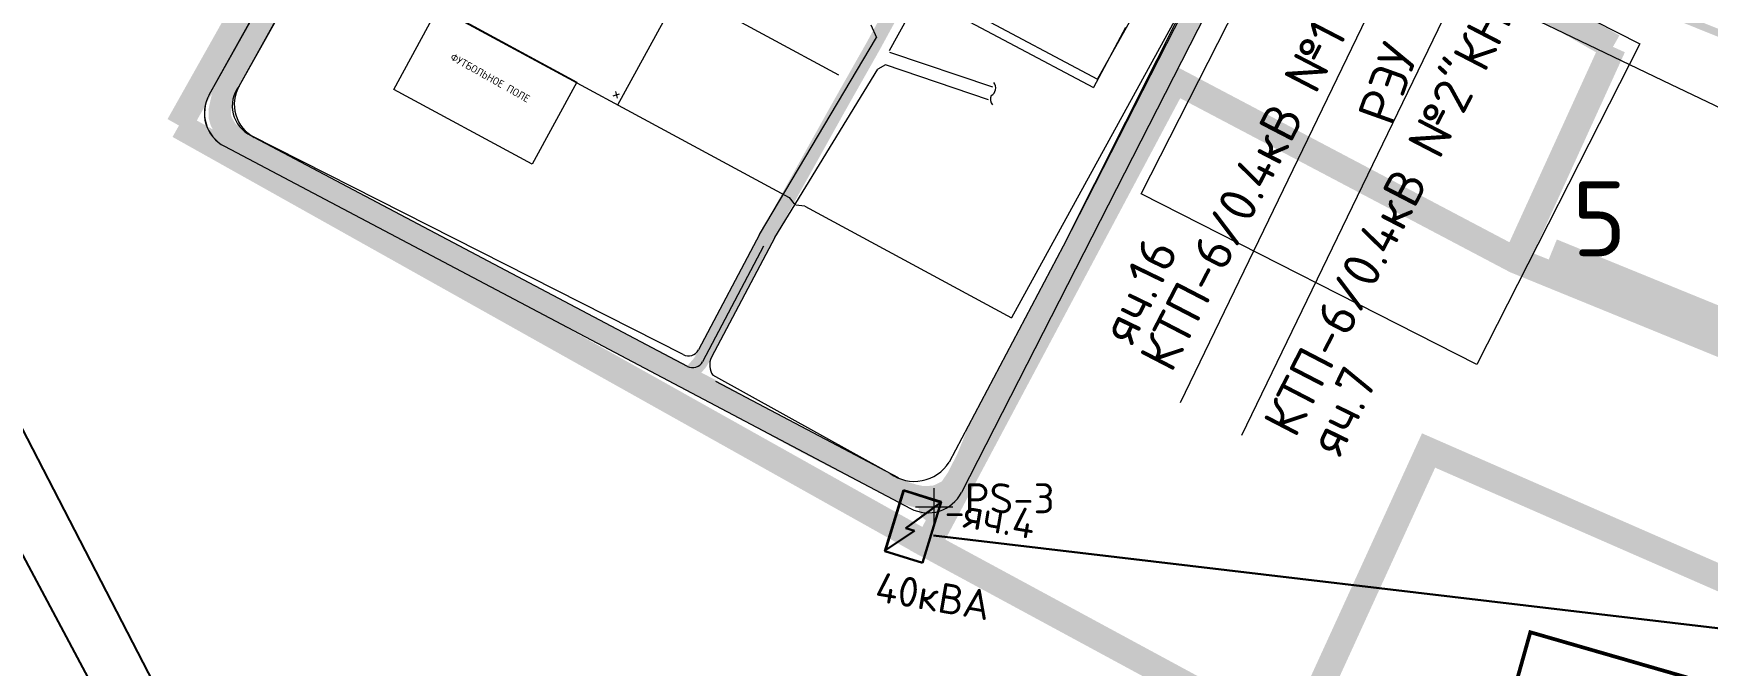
# Model space of a CAD drawing. Header units: millimetres. Extents: x 519 to 9564855, y -810 to 5021775.
# Drawn here: x 9522551.6 to 9522998.5, y 5006345.5 to 5006514.2 of the extents above; entities that cross this region are included whole.
import ezdxf

# ---------------------------------------------------------------- set-up
doc = ezdxf.new("R2010")
doc.units = ezdxf.units.MM
doc.header["$LTSCALE"] = 2
doc.header["$MEASUREMENT"] = 0
doc.header["$PDMODE"] = 2
doc.header["$PDSIZE"] = 5
doc.linetypes.add('DASHED', pattern=[0.75, 0.5, -0.25])
doc.linetypes.add('HIDDEN2', pattern=[4.7625, 3.175, -1.5875])
for name, color, linetype in [('0_ANNOT_Dimensions', 7, 'Continuous'), ('2003-2004 Supplemental wells', 7, 'Continuous'), ('COMPOUND', 3, 'Continuous'), ('PPLINE_WAT', 7, 'WTR_LINE'), ('ROAD_ASF', 9, 'Continuous')]:
    doc.layers.add(name, color=color, linetype=linetype)
for name, color, linetype, lineweight in [('Land lease as of 24.06.2004', 47, 'HIDDEN2', 70), ('Скважины на 2024 год-125', 10, 'Continuous', 40), ('Электро', 1, 'Continuous', 30), ('Электроснаб', 1, 'Continuous', 18), ('Электроснабжене', 1, 'Continuous', 18)]:
    doc.layers.add(name, color=color, linetype=linetype, lineweight=lineweight)
doc.styles.add('92051501$0$STANDARD', font='simplex.shx')
doc.styles.get("Standard").update_dxf_attribs({"font": 'isocpeur.ttf', "width": 0.5})
doc.linetypes.add('WTR_LINE', pattern='A,0.5,-0.2,["W",92051501$0$STANDARD,S=0.1,R=0,X=-0.1,Y=-0.05],-0.05', length=0.75)
doc.dimstyles.new('ISO-25', dxfattribs={"dimtxt": 15, "dimasz": 10, "dimexe": 5, "dimexo": 5, "dimgap": 5, "dimtad": 1, "dimtxsty": 'Standard', "dimblk": 'OBLIQUE', "dimcen": 50, "dimadec": 0, "dimazin": 0, "dimtfac": 1, "dimtmove": 0, "dimatfit": 3, "dimfxl": 0, "dimarcsym": 0})

# ---------------------------------------------------------------- blocks, each defined once
blk = doc.blocks.new('_Oblique')
at = {"color": 0, "linetype": 'ByBlock', "lineweight": -2}
blk.add_line((-0.5, -0.5), (0.5, 0.5), dxfattribs=at)
blk = doc.blocks.new('*D108')
at = {"layer": '0_ANNOT_Dimensions', "color": 0, "lineweight": -2, "transparency": 16777216}
for p, q in [((9522897.82, 5006770.66), (9522881.49, 5006732.24)), ((9522883.44, 5006736.84), (9524304.47, 5006132.63)), ((9524318.85, 5006166.44), (9524302.51, 5006128.03))]:
    blk.add_line(p, q, dxfattribs=at)
at = {"layer": 'DEFPOINTS', "color": 0, "lineweight": 25, "transparency": 16777216}
for p in [(9522899.78, 5006775.26), (9524320.81, 5006171.05), (9524304.47, 5006132.63)]:
    blk.add_point(p, dxfattribs=at)
at = {"layer": '0_ANNOT_Dimensions', "color": 0, "lineweight": -2, "transparency": 16777216, "xscale": 10, "yscale": 10, "zscale": 10}
for p, rotation in [((9522883.44, 5006736.84), 156.9651309655296), ((9524304.47, 5006132.63), 336.9651309655296)]:
    blk.add_blockref('_Oblique', p, dxfattribs=dict(at, rotation=rotation))
at = {"layer": '0_ANNOT_Dimensions', "color": 0, "lineweight": 25, "transparency": 16777216, "insert": (9523599.44, 5006447.62), "char_height": 15, "attachment_point": 5, "rotation": 336.9651, "bg_fill": 3, "box_fill_scale": 1.25, "bg_fill_color": 256, "bg_fill_true_color": 13158600, "bg_fill_transparency": 0}
blk.add_mtext('1544,15', dxfattribs=at)

msp = doc.modelspace()

# ---------------------------------------------------------------- hatches: boundary and pattern name
at = {"linetype": 'ByBlock', "lineweight": 0, "ltscale": 50}
h = msp.add_hatch(color=6, dxfattribs=at)
h.dxf.hatch_style = 1
h.set_gradient(color1=(255, 0, 255), color2=(255, 0, 255), tint=1)
h.paths.add_polyline_path([(9522796.27739, 5006387.82, 1), (9522787.86261, 5006387.82, 1)])

# ---------------------------------------------------------------- linework, layer by layer
at = {"lineweight": 0}
for p, q in [((9522956.10399, 5006715.71946), (9522826.5, 5006457.4)), ((9522598.48361, 5006497.82528), (9522716.2169, 5006708.58241)), ((9522606.44248, 5006500.17975), (9522722.2, 5006707.4)), ((9522911.24184, 5006610.88917), (9522799.32883, 5006391.67812)), ((9522629.81794, 5006537.19858), (9522753.31041, 5006470.40699)), ((9522780.09284, 5006509.67208), (9522792.97991, 5006532.85025)), ((9522724.24122, 5006525.63668), (9522707.51435, 5006495.09225)), ((9522789.58711, 5006523.7364), (9522834.60297, 5006499.76617)), ((9522858.2, 5006521.2), (9522812.69868, 5006438.28651)), ((9522775.10941, 5006516.57277), (9522776.6693, 5006513.1646, -0.17128)), ((9522843.14707, 5006515.8119), (9522834.60297, 5006499.76617)), ((9522745.37279, 5006460.54311, -0.17128), (9522776.6693, 5006513.1646, -0.17128)), ((9522779.07279, 5006505.84311, -0.17128), (9522777.02464, 5006504.73432, -0.17128)), ((9522806.57279, 5006496.54311, -0.17128), (9522779.07279, 5006505.84311, -0.17128)), ((9522807.69405, 5006499.85865, -0.17128), (9522780.19405, 5006509.15865, -0.17128)), ((9522749.47451, 5006459.77359, -0.17128), (9522777.02464, 5006504.73432, -0.17128)), ((9522602.54195, 5006484.10682), (9522785.75366, 5006387.38184)), ((9522725.04107, 5006428.48629, -0.17128), (9522609.63443, 5006486.97655)), ((9522753.31041, 5006470.40699), (9522754.64058, 5006468.77394)), ((9522757.50881, 5006468.13626), (9522755.1345, 5006468.4007)), ((9522757.50881, 5006468.13626), (9522812.69868, 5006438.28651)), ((9522826.5, 5006457.4), (9522796.03163, 5006399.73791)), ((9522780.33869, 5006396.7198), (9522732.95243, 5006422.95172))]:
    msp.add_line(p, q, dxfattribs=at)
at = {"color": 0, "linetype": 'ByBlock', "lineweight": 0, "ltscale": 0.1}
msp.add_line((9522725.57375, 5006525.30875, -0.17128), (9522766.49239, 5006503.18064, -0.17128), dxfattribs=at)
at = {"color": 0, "linetype": 'ByBlock', "lineweight": 0}
for p, q in [((9522706.33087, 5006497.60103, -0.17128), (9522708.04271, 5006498.08849, -0.17128)), ((9522706.93194, 5006498.69744, -0.17128), (9522707.44164, 5006496.99208, -0.17128))]:
    msp.add_line(p, q, dxfattribs=at)
at = {"color": 0, "lineweight": 0}
for p, q in [((9522745.37279, 5006460.54311, -0.17128), (9522729.09511, 5006429.73721, -0.17128)), ((9522749.47451, 5006459.77359, -0.17128), (9522732.56386, 5006427.7698, -0.17128))]:
    msp.add_line(p, q, dxfattribs=at)
at = {"color": 5, "linetype": 'WTR_LINE', "lineweight": 0, "ltscale": 100, "const_width": 2}
msp.add_lwpolyline([(9522961.68492, 5006530.42232), (9523070.127, 5006486.695), (9523143.587, 5006661.27), (9523407.015, 5006548.562), (9523796.011, 5006378.327), (9523736.775, 5006107.096), (9523707.544, 5005805.06), (9523700.818, 5005674.553), (9523703.853, 5005552.345), (9523709.802, 5004958.98), (9523711.38, 5004624.515), (9523707.966, 5004479.96), (9523732.1, 5004323.859), (9523751.102, 5004158.131), (9523770.225, 5003987.577), (9523817.419, 5003605.482), (9523831.27, 5003588.67), (9524021.596, 5003522.395), (9525884.76, 5002887.669), (9527000.923, 5002514.69), (9527059.994, 5002488.058), (9527832.679, 5002214.15)], dxfattribs=at)
at = {"color": 3, "lineweight": 0}
msp.add_lwpolyline([(9522890.84514, 5006557.00835), (9522980.4417, 5006511.43654), (9522936.91922, 5006425.86906), (9522847.32266, 5006471.44087)], close=True, dxfattribs=at)
at = {"color": 0, "linetype": 'ByBlock', "lineweight": 0, "elevation": -0.17128}
msp.add_lwpolyline([(9522647.76382, 5006499.28198), (9522659.71322, 5006521.24544), (9522696.65766, 5006501.26775), (9522684.71037, 5006479.30812), (9522647.76382, 5006499.28198)], dxfattribs=at)
at = {"color": 35, "linetype": 'DASHED', "lineweight": 0, "ltscale": 5, "const_width": 7}
msp.add_lwpolyline([(9523206.21757, 5006348.04855), (9523182.49647, 5006289.88535), (9522924.06753, 5006402.87595), (9522888.29702, 5006324.66587), (9522790.29702, 5006377.66587), (9522856.29702, 5006501.66587), (9522947.29702, 5006453.66587), (9523206.21757, 5006348.04855)], dxfattribs=at)
at = {"lineweight": 0}
for centre, radius, start, end in [((9522806.24718, 5006499.65874, -0.17128), 2.24954, 296.3049374, 41.0533838), ((9522607.08295, 5006492.9097, -0.34257), 9.90512, 150.246088, 242.7128892), ((9522613.36195, 5006494.86514, -0.17128), 8.72492, 142.4733004, 244.708328), ((9522809.60033, 5006496.70761, -0.17128), 2.53483, 158.3658144, 217.6726279), ((9522786.77508, 5006405.56072, 0.17128), 10.93568, 233.9445421, 327.8281373), ((9522790.42237, 5006396.2251, 0.17128), 10, 242.1685882, 332.9544929)]:
    msp.add_arc(centre, radius, start, end, dxfattribs=at)
at = {"color": 0, "lineweight": 0}
for centre, radius, start, end in [((9522726.44263, 5006431.13877, -0.17128), 3, 242.1482482, 332.1482482), ((9522736.99377, 5006425.70235, 0.17128), 4.88861, 154.9814337, 214.2400745)]:
    msp.add_arc(centre, radius, start, end, dxfattribs=at)
at = {"color": 0, "linetype": 'ByBlock', "lineweight": 0, "ltscale": 50}
msp.add_point((9522792.07, 5006387.82), dxfattribs=at)
msp.add_point((9522792.07, 5006387.82), dxfattribs=at)
msp.add_point((9522792.07, 5006387.82), dxfattribs=at)
at = {"layer": 'COMPOUND', "lineweight": 0, "const_width": 1}
msp.add_lwpolyline([(9523017.037, 5006335.355), (9522951.237, 5006354.355), (9522932.737, 5006288.355), (9522998.137, 5006268.355), (9523017.037, 5006335.355)], dxfattribs=at)
at = {"layer": 'Land lease as of 24.06.2004', "color": 35, "linetype": 'DASHED', "lineweight": 0, "ltscale": 5, "const_width": 7}
for points in [[(9522756.07274, 5006784.03241), (9522590.39702, 5006489.65587)], [(9522887.29702, 5006559.66587), (9522973.29702, 5006510.66587)], [(9522973.29702, 5006510.66587), (9522947.29702, 5006453.66587)], [(9522790.29702, 5006377.66587), (9522856.29702, 5006501.66587)], [(9522590.39702, 5006489.65587), (9522790.29702, 5006377.66587)], [(9522947.29702, 5006453.66587), (9523999.01, 5006031.01)], [(9522957, 5006455.98), (9523999.01, 5006031.01)]]:
    msp.add_lwpolyline(points, dxfattribs=at)
at = {"layer": 'PPLINE_WAT', "color": 5, "lineweight": 0, "ltscale": 20}
msp.add_lwpolyline([(9522885.165, 5006557.323), (9522913.001, 5006543.079), (9522911.098, 5006536.76), (9522925.24, 5006531.249), (9522988.665, 5006500.719), (9523055.22827, 5006468.89213), (9523059.051, 5006475.566), (9523120.47471, 5006449.34793)], dxfattribs=at)
at = {"layer": 'ROAD_ASF', "lineweight": 0}
for p, q in [((9522598.48361, 5006497.82528), (9522753.89753, 5006777.18433)), ((9522606.44248, 5006500.17975), (9522761.28807, 5006776.68516)), ((9522906.17965, 5006613.47355), (9522826.5, 5006457.4)), ((9522911.24184, 5006610.88917), (9522799.32883, 5006391.67812)), ((9522602.54195, 5006484.10682), (9522785.75366, 5006387.38184)), ((9522726.16828, 5006425.34318), (9522610.50082, 5006486.4613)), ((9522746.5, 5006457.4), (9522730.22232, 5006426.5941)), ((9522826.5, 5006457.4), (9522796.03164, 5006399.73791)), ((9522782.51819, 5006395.56817), (9522733.74028, 5006421.34217))]:
    msp.add_line(p, q, dxfattribs=at)
at = {"layer": 'ROAD_ASF', "color": 8, "lineweight": 0, "ltscale": 3, "const_width": 6}
msp.add_lwpolyline([(9522619.46762, 5006529.07644), (9522610.51196, 5006513.06041), (9522604.68041, 5006502.86837), (9522603.07653, 5006499.92808), (9522602.66913, 5006498.9109), (9522602.10896, 5006497.43598), (9522601.29416, 5006493.67239), (9522601.34509, 5006491.94318), (9522601.70156, 5006490.72257), (9522603.02452, 5006488.34589), (9522604.71566, 5006486.78691), (9522606.79697, 5006485.35783), (9522613.19399, 5006481.66966), (9522625.33391, 5006475.2034), (9522640.48, 5006467.46702), (9522702.64599, 5006434.49289), (9522732.00167, 5006419.18874), (9522757.47833, 5006405.29788), (9522783.90948, 5006391.64764), (9522786.69668, 5006390.82893), (9522788.99203, 5006390.33771), (9522792.10711, 5006390.50145), (9522793.58267, 5006390.99267), (9522796.20596, 5006392.3026), (9522797.0257, 5006393.61252), (9522798.17337, 5006395.24992), (9522800.96057, 5006400.65335), (9522803.58386, 5006407.20297), (9522807.35477, 5006414.40757), (9522811.7815, 5006423.08581), (9522815.22453, 5006429.63542), (9522830.54022, 5006458.89382), (9522841.03642, 5006480.0429), (9522847.29731, 5006491.99672), (9522880.09022, 5006555.76738)], dxfattribs=at)
at = {"layer": 'ROAD_ASF', "lineweight": 0, "ltscale": 3, "const_width": 4, "elevation": -0.17128}
msp.add_lwpolyline([(9522725.69541, 5006421.63707), (9522726.07841, 5006422.37173), (9522729.52215, 5006426.29922), (9522729.52215, 5006426.29922), (9522731.0085, 5006428.83151), (9522732.56553, 5006431.98), (9522734.59328, 5006436.07911), (9522737.82836, 5006442.10421), (9522742.54978, 5006450.92356), (9522747.2076, 5006459.79809), (9522753.47446, 5006471.05409), (9522766.26595, 5006494.04959), (9522775.87818, 5006511.03427), (9522784.94957, 5006527.68339), (9522787.96712, 5006533.0152), (9522788.97298, 5006534.94701)], dxfattribs=at)
at = {"layer": 'ROAD_ASF', "lineweight": 0}
for centre, radius, start, end in [((9522607.2138, 5006492.94842), 10, 150.8113709, 242.1482482), ((9522615.17267, 5006495.30289), 10, 150.8113709, 242.1482482), ((9522727.56984, 5006427.99566), 3, 242.1482482, 332.1482483), ((9522790.42237, 5006396.2251), 10, 242.1685887, 332.9544924)]:
    msp.add_arc(centre, radius, start, end, dxfattribs=at)
at = {"layer": 'Скважины на 2024 год-125', "linetype": 'ByBlock', "lineweight": 0}
msp.add_lwpolyline([(9522770, 5006537), (9522835.6692, 5006502.04308), (9522864.30751, 5006553.1913), (9522797.91852, 5006588.48322)], close=True, dxfattribs=at)
at = {"layer": 'Электро', "lineweight": -2}
for p, q in [((9522716, 5006085), (9522356, 5006781)), ((9522708, 5006077), (9522337, 5006771))]:
    msp.add_line(p, q, dxfattribs=at)
at = {"layer": 'Электро'}
for p, q in [((9522778.85766, 5006375.99251), (9522783.85181, 5006392.29338)), ((9522783.9167, 5006392.17115), (9522779.05521, 5006376.30326)), ((9522783.85181, 5006392.29338), (9522793.96057, 5006389.19633)), ((9522793.86016, 5006388.98084), (9522783.9167, 5006392.17115)), ((9522784.49992, 5006382.14036), (9522793.86016, 5006388.98084)), ((9522793.96057, 5006389.19633), (9522788.96643, 5006372.89546)), ((9522779.05521, 5006376.30326), (9522786.771, 5006381.44457)), ((9522786.771, 5006381.44457), (9522784.49992, 5006382.14036)), ((9523074.62526, 5006346.78749, 0), (9522791.88114, 5006380.18856, 0)), ((9522788.96643, 5006372.89546), (9522778.85766, 5006375.99251))]:
    msp.add_line(p, q, dxfattribs=at)
at = {"layer": 'Электроснаб', "color": 1, "linetype": 'ByBlock', "lineweight": 0}
for p, q in [((9522778.85766, 5006375.99251), (9522783.85181, 5006392.29338)), ((9522783.9167, 5006392.17115), (9522779.05521, 5006376.30326)), ((9522783.85181, 5006392.29338), (9522793.96057, 5006389.19633)), ((9522793.86016, 5006388.98084), (9522783.9167, 5006392.17115)), ((9522784.49992, 5006382.14036), (9522793.86016, 5006388.98084)), ((9522793.96057, 5006389.19633), (9522788.96643, 5006372.89546)), ((9522779.05521, 5006376.30326), (9522786.771, 5006381.44457)), ((9522786.771, 5006381.44457), (9522784.49992, 5006382.14036)), ((9523074.62526, 5006346.78749, 0), (9522791.88114, 5006380.18856, 0)), ((9522788.96643, 5006372.89546), (9522778.85766, 5006375.99251))]:
    msp.add_line(p, q, dxfattribs=at)
at = {"layer": 'Электроснаб', "color": 1, "linetype": 'ByBlock', "lineweight": 0, "elevation": 0}
for points in [[(9522934.93348, 5006575.27456), (9522857.77414, 5006415.64009)], [(9522952.04539, 5006568.04183), (9522874.0943, 5006406.92306)]]:
    msp.add_lwpolyline(points, dxfattribs=at)
at = {"layer": 'Электроснабжене', "color": 1, "linetype": 'ByBlock', "lineweight": 0}
for p, q in [((9522778.85766, 5006375.99251), (9522783.85181, 5006392.29338)), ((9522783.9167, 5006392.17115), (9522779.05521, 5006376.30326)), ((9522783.85181, 5006392.29338), (9522793.96057, 5006389.19633)), ((9522793.86016, 5006388.98084), (9522783.9167, 5006392.17115)), ((9522784.49992, 5006382.14036), (9522793.86016, 5006388.98084)), ((9522793.96057, 5006389.19633), (9522788.96643, 5006372.89546)), ((9522779.05521, 5006376.30326), (9522786.771, 5006381.44457)), ((9522786.771, 5006381.44457), (9522784.49992, 5006382.14036)), ((9523074.62526, 5006346.78749, 0), (9522791.88114, 5006380.18856, 0)), ((9522788.96643, 5006372.89546), (9522778.85766, 5006375.99251))]:
    msp.add_line(p, q, dxfattribs=at)
at = {"layer": 'Электроснабжене', "color": 1, "linetype": 'ByBlock', "lineweight": 0, "elevation": 0}
for points in [[(9522934.93348, 5006575.27456), (9522857.77414, 5006415.64009)], [(9522952.04539, 5006568.04183), (9522874.0943, 5006406.92306)]]:
    msp.add_lwpolyline(points, dxfattribs=at)

# ---------------------------------------------------------------- texts
at = {"color": 0, "lineweight": 0}
msp.add_text('ФУТБОЛЬНОЕ ПОЛЕ', height=2, rotation=330.6825381, dxfattribs=at).set_placement((9522662.64024, 5006507.342, -0.17128))
at = {"color": 1, "lineweight": 0}
msp.add_text('5', height=20, dxfattribs=at).set_placement((9522962.37335, 5006454.74576))
at = {"color": 6, "lineweight": 0}
msp.add_text('_PS-3', height=8, dxfattribs=at).set_placement((9522794.79225, 5006386.11145))
at = {"layer": '2003-2004 Supplemental wells', "color": 0, "lineweight": 0, "ltscale": 5}
msp.add_text('РЭУ', height=10, rotation=70.3205106, dxfattribs=at).set_placement((9522914.35381, 5006489.09237, 0))
at = {"layer": 'Электро'}
for s, p in [('яч.4', (9522799.43699, 5006382.3515, 0)), ('40кВА', (9522775.89056, 5006362.64992, 0))]:
    msp.add_text(s, height=8, rotation=350.3232338, dxfattribs=at).set_placement(p)
at = {"layer": 'Электроснаб', "color": 1, "linetype": 'ByBlock', "lineweight": 0}
for s, height, rotation, p in [('КТП-6/0.4кВ №1"КНС" ', 10, 62.5966731, (9522855.39524, 5006423.26734, 0)), ('КТП-6/0.4кВ №2"КНС" ', 10, 62.5966731, (9522888.44739, 5006405.83906, 0)), ('яч.16', 10, 64.0881026, (9522844.9611, 5006430.61063, 0)), ('яч.7', 10, 64.0881026, (9522900.43454, 5006400.8168, 0)), ('яч.4', 8, 350.3232338, (9522799.43699, 5006382.3515, 0)), ('40кВА', 8, 350.3232338, (9522775.89056, 5006362.64992, 0))]:
    msp.add_text(s, height=height, rotation=rotation, dxfattribs=at).set_placement(p)
at = {"layer": 'Электроснабжене', "color": 1, "linetype": 'ByBlock', "lineweight": 0}
for s, height, rotation, p in [('КТП-6/0.4кВ №1"КНС" ', 10, 62.5966731, (9522855.39524, 5006423.26734, 0)), ('КТП-6/0.4кВ №2"КНС" ', 10, 62.5966731, (9522888.44739, 5006405.83906, 0)), ('яч.16', 10, 64.0881026, (9522844.9611, 5006430.61063, 0)), ('яч.7', 10, 64.0881026, (9522900.43454, 5006400.8168, 0)), ('яч.4', 8, 350.3232338, (9522799.43699, 5006382.3515, 0)), ('40кВА', 8, 350.3232338, (9522775.89056, 5006362.64992, 0))]:
    msp.add_text(s, height=height, rotation=rotation, dxfattribs=at).set_placement(p)

# ---------------------------------------------------------------- next in the draw order: dimensions: what is measured, and where the dimension line sits
at = {"layer": '0_ANNOT_Dimensions', "lineweight": 25}
dim = msp.add_aligned_dim(p1=(9522899.77955, 5006775.25724), p2=(9524320.80617, 5006171.04633), distance=-41.74576, dimstyle='ISO-25', override={"dimtfill": 1}, dxfattribs=at)
dim.commit()
dim.dimension.update_dxf_attribs({"geometry": '*D108', "text_midpoint": (9523599.43618, 5006447.61828)})

doc.saveas('drawing.dxf')
